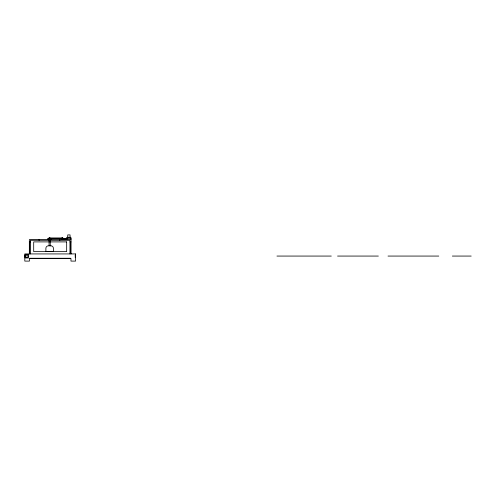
<?xml version="1.0" encoding="UTF-8"?>
<svg xmlns="http://www.w3.org/2000/svg" width="496" height="496" viewBox="0 0 496 496"><rect width="100%" height="100%" fill="white"/><g stroke="black" fill="none" stroke-linecap="round" stroke-linejoin="round"><path stroke-width="0.74" d="M49.358 237.863L49.935 237.863M62 237.9L62.577 237.9M49.011 237.937L62.93 237.937L62.911 238.415L49.011 238.415M66.669 238.21L71.027 238.21M61.647 238.564L67.01 238.564M61.647 239.035L67.01 239.035M62 239.06L62.577 239.06M71.027 239.611L29.338 239.611L29.338 253.927M29.338 241.905L30.411 241.905M69.955 241.905L71.027 241.905M29.338 253.326L29.704 253.326L29.704 241.905M71.027 253.326L70.661 253.326L70.661 241.905M276.948 256.066L331.285 256.066M337.565 256.066L378.349 256.066M388.015 256.066L438.78 256.066M452.352 256.066L471.2 256.066M29.779 258.255L70.587 258.255M71.027 253.927L71.027 237.751L66.669 237.751L66.669 239.611M70.618 237.751L70.618 237.255L67.171 237.255L67.171 237.751M70.054 237.038L70.054 234.899L67.741 234.899L67.735 237.038M69.955 253.927L69.955 240.3L30.411 240.3L30.411 253.927M62.477 237.937L62.477 238.415M62.105 237.937L62.105 238.415M61.969 238.564L61.969 239.035M61.721 238.564L61.721 239.035M59.818 239.611L59.818 240.3M51.658 239.611L51.658 238.514L47.641 238.514L47.641 239.611M50.232 239.611L50.232 245.83M49.836 237.937L49.836 238.415M49.464 237.937L49.464 238.322M49.067 239.611L49.067 245.83M49.023 237.937L49.023 238.415M39.097 239.611L39.097 240.3M75.156 255.583A1.786 1.786 0 0 1 75.156 256.897M25.079 257.164A2.015 2.015 0 0 1 25.079 255.316M75.187 255.142A2.015 2.015 0 0 1 75.187 257.343M66.662 241.905L33.697 241.905L33.697 251.633L66.662 251.633L66.662 241.905M50.908 245.83L48.385 245.83A2.499 2.499 0 0 0 45.886 248.329L45.886 251.404L53.407 251.404L53.407 248.329A2.499 2.499 0 0 0 50.908 245.83M75.566 253.927L24.8 253.927L24.8 261.101L29.394 261.101L29.394 258.521L70.971 258.521L70.971 261.101L75.566 261.101L75.566 253.927M28.588 254.522L25.141 254.522L25.141 257.963L28.588 257.963L28.588 254.522M26.288 257.244A1.159 1.159 0 0 0 28.024 256.24A1.159 1.159 0 0 0 26.288 255.235A1.159 1.159 0 0 0 26.288 257.244"/></g></svg>
